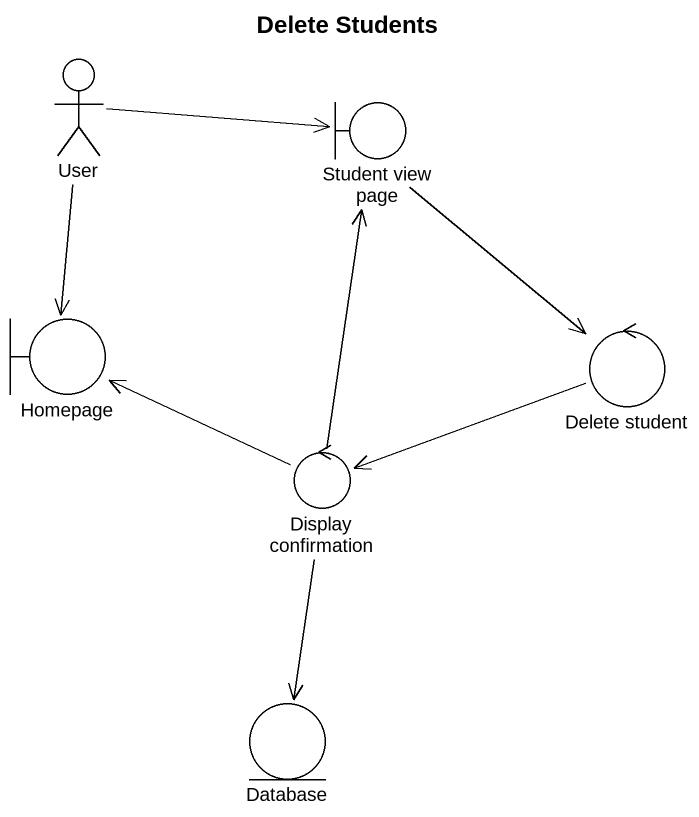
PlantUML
@startuml
title Delete Students
actor User
boundary "Student view page" as Student_view_page
boundary Homepage
control "Delete student" as Delete_student
control "Display confirmation" as Display_confirmation
entity "Database" as Database_
User -right-> Student_view_page
User --> Homepage
Student_view_page --> Delete_student
Delete_student -left-> Display_confirmation
Display_confirmation -up-> Student_view_page
Display_confirmation -left-> Homepage
Display_confirmation --> Database_
@enduml
